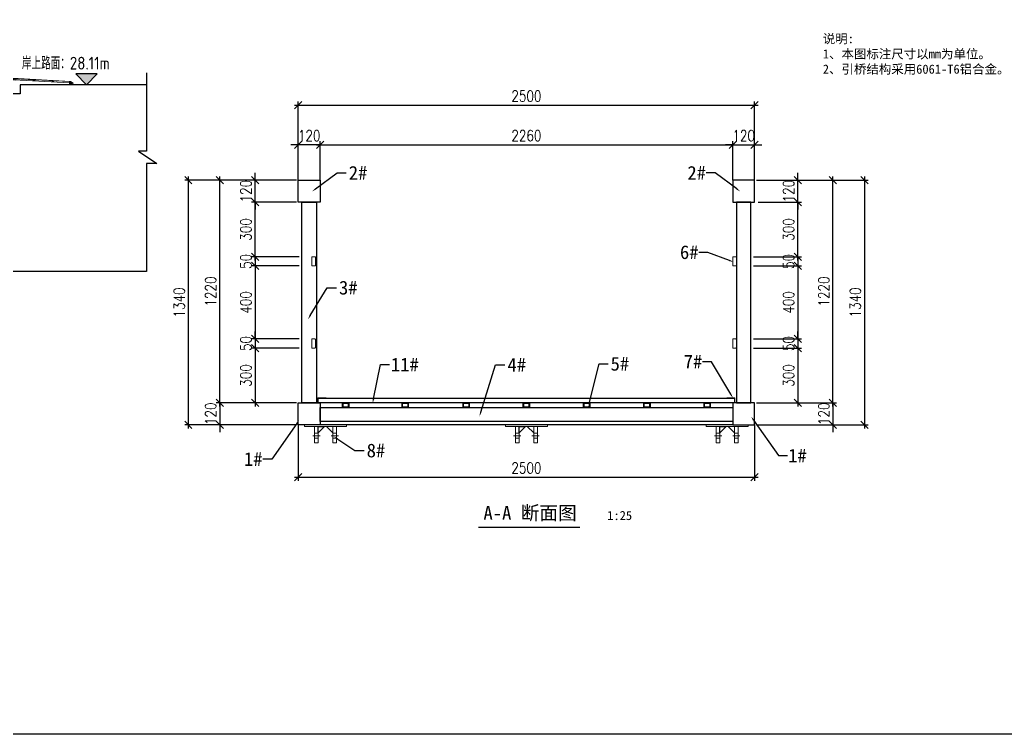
# Model space of a CAD drawing. Extents: x 15372 to 116961, y 24572 to 128109.
# Drawn here: x 40394 to 56589, y 32781 to 44529 of the extents above; entities that cross this region are included whole.
import ezdxf
from ezdxf import colors
from ezdxf.entities.mleader import LeaderData, LeaderLine
from ezdxf.math import Vec2, Vec3

# ---------------------------------------------------------------- set-up
doc = ezdxf.new("R2010")
doc.units = 0
doc.header["$LTSCALE"] = 1000
doc.header["$MEASUREMENT"] = 0
doc.linetypes.add('DASHDOT', pattern=[1, 0.5, -0.25, 0, -0.25])
for name, color, linetype, lineweight in [('图框', 7, 'Continuous', 13), ('型材', 7, 'Continuous', 15), ('结构', 52, 'Continuous', 18), ('铝斜撑', 241, 'Continuous', 9)]:
    doc.layers.add(name, color=color, linetype=linetype, lineweight=lineweight)
for name, color, linetype in [('打印图框', 255, 'Continuous'), ('文字', 7, 'Continuous'), ('标注', 9, 'Continuous'), ('连接端梁', 130, 'Continuous'), ('铝横梁', 220, 'Continuous'), ('铝通', 4, 'Continuous'), ('面板', 44, 'Continuous')]:
    doc.layers.add(name, color=color, linetype=linetype)
doc.styles.add('Arial', font='')
doc.styles.add('HZTXT', font='txtw.shx', dxfattribs={"width": 0.8, "bigfont": 'hztxtw.shx'})
doc.styles.get("Standard").update_dxf_attribs({"font": 'gbenor.shx', "bigfont": 'gbcbig.shx'})
doc.styles.get('Arial').set_extended_font_data('STXihei')
doc.dimstyles.new('DIM-40-SC0.5', dxfattribs={"dimscale": 40, "dimtxt": 3, "dimasz": 2, "dimexe": 1, "dimexo": 1, "dimgap": 1, "dimtad": 1, "dimdec": 1, "dimlfac": 0.5, "dimdsep": 46, "dimtxsty": 'HZTXT', "dimblk": 'OBLIQUE', "dimcen": 0, "dimdle": 1, "dimclrd": 9, "dimclre": 9, "dimclrt": 2, "dimadec": 1, "dimazin": 0, "dimtfac": 1, "dimtdec": 1, "dimtix": 1, "dimtmove": 2, "dimatfit": 3, "dimldrblk": 'OBLIQUE', "dimfxl": 10, "dimtolj": 1, "dimtzin": 0, "dimarcsym": 1})

# ---------------------------------------------------------------- blocks, each defined once
blk = doc.blocks.new('_Oblique')
at = {"color": 0, "linetype": 'ByBlock', "lineweight": -2}
blk.add_line((-0.5, -0.5), (0.5, 0.5), dxfattribs=at)
blk = doc.blocks.new('*D333')
at = {"layer": 'Defpoints', "color": 0, "transparency": 16777216}
for p in [(40680, 43592), (40680, 43164, 0), (40920, 43164, 0)]:
    blk.add_point(p, dxfattribs=at)
at = {"layer": '标注', "color": 9, "lineweight": -2, "transparency": 16777216}
for p, q in [((40680, 43204), (40680, 43632)), ((40920, 43204), (40920, 43632)), ((40680, 43592), (40600, 43592)), ((40920, 43592), (40680, 43592)), ((40920, 43592), (41000, 43592))]:
    blk.add_line(p, q, dxfattribs=at)
at = {"layer": '标注', "color": 9, "lineweight": -2, "transparency": 16777216, "xscale": 80, "yscale": 80, "zscale": 80}
blk.add_blockref('_Oblique', (40680, 43592), dxfattribs=at)
at = {"layer": '标注', "color": 9, "lineweight": -2, "transparency": 16777216, "xscale": 80, "yscale": 80, "zscale": 80, "rotation": 180}
blk.add_blockref('_Oblique', (40920, 43592), dxfattribs=at)
at = {"layer": '标注', "color": 2, "transparency": 16777216, "insert": (40800, 43692), "char_height": 120, "attachment_point": 5, "style": 'HZTXT'}
blk.add_mtext('\\A1;120', dxfattribs=at)
blk = doc.blocks.new('*D334')
at = {"layer": 'Defpoints', "color": 0, "transparency": 16777216}
for p in [(45440, 43592), (40920, 43164), (45440, 43164)]:
    blk.add_point(p, dxfattribs=at)
at = {"layer": '标注', "color": 9, "lineweight": -2, "transparency": 16777216}
for p, q in [((40920, 43204), (40920, 43632)), ((45440, 43204), (45440, 43632)), ((40880, 43592), (45480, 43592))]:
    blk.add_line(p, q, dxfattribs=at)
at = {"layer": '标注', "color": 9, "lineweight": -2, "transparency": 16777216, "xscale": 80, "yscale": 80, "zscale": 80, "rotation": 180}
blk.add_blockref('_Oblique', (40920, 43592), dxfattribs=at)
at = {"layer": '标注', "color": 9, "lineweight": -2, "transparency": 16777216, "xscale": 80, "yscale": 80, "zscale": 80}
blk.add_blockref('_Oblique', (45440, 43592), dxfattribs=at)
at = {"layer": '标注', "color": 2, "transparency": 16777216, "insert": (43180, 43692), "char_height": 120, "attachment_point": 5, "style": 'HZTXT'}
blk.add_mtext('\\A1;2260', dxfattribs=at)
blk = doc.blocks.new('*D335')
at = {"layer": 'Defpoints', "color": 0, "transparency": 16777216}
for p in [(45680, 43592), (45440, 43164, 0), (45680, 43146)]:
    blk.add_point(p, dxfattribs=at)
at = {"layer": '标注', "color": 9, "lineweight": -2, "transparency": 16777216}
for p, q in [((45440, 43204), (45440, 43632)), ((45680, 43186), (45680, 43632)), ((45440, 43592), (45360, 43592)), ((45440, 43592), (45680, 43592)), ((45680, 43592), (45760, 43592))]:
    blk.add_line(p, q, dxfattribs=at)
at = {"layer": '标注', "color": 9, "lineweight": -2, "transparency": 16777216, "xscale": 80, "yscale": 80, "zscale": 80}
blk.add_blockref('_Oblique', (45440, 43592), dxfattribs=at)
at = {"layer": '标注', "color": 9, "lineweight": -2, "transparency": 16777216, "xscale": 80, "yscale": 80, "zscale": 80, "rotation": 180}
blk.add_blockref('_Oblique', (45680, 43592), dxfattribs=at)
at = {"layer": '标注', "color": 2, "transparency": 16777216, "insert": (45560, 43692), "char_height": 120, "attachment_point": 5, "style": 'HZTXT'}
blk.add_mtext('\\A1;120', dxfattribs=at)
blk = doc.blocks.new('*D336')
at = {"layer": 'Defpoints', "color": 0, "transparency": 16777216}
for p in [(45680, 44026), (40680, 43164), (45680, 43164)]:
    blk.add_point(p, dxfattribs=at)
at = {"layer": '标注', "color": 9, "lineweight": -2, "transparency": 16777216}
for p, q in [((40680, 43204), (40680, 44066)), ((45680, 43204), (45680, 44066)), ((40640, 44026), (45720, 44026))]:
    blk.add_line(p, q, dxfattribs=at)
at = {"layer": '标注', "color": 9, "lineweight": -2, "transparency": 16777216, "xscale": 80, "yscale": 80, "zscale": 80, "rotation": 180}
blk.add_blockref('_Oblique', (40680, 44026), dxfattribs=at)
at = {"layer": '标注', "color": 9, "lineweight": -2, "transparency": 16777216, "xscale": 80, "yscale": 80, "zscale": 80}
blk.add_blockref('_Oblique', (45680, 44026), dxfattribs=at)
at = {"layer": '标注', "color": 2, "transparency": 16777216, "insert": (43180, 44126), "char_height": 120, "attachment_point": 5, "style": 'HZTXT'}
blk.add_mtext('\\A1;2500', dxfattribs=at)
blk = doc.blocks.new('*D337')
at = {"layer": 'Defpoints', "color": 0, "transparency": 16777216}
for p in [(40680, 40564), (45680, 40564), (45680, 39950)]:
    blk.add_point(p, dxfattribs=at)
at = {"layer": '标注', "color": 9, "lineweight": -2, "transparency": 16777216}
for p, q in [((40680, 40524), (40680, 39910)), ((45680, 40524), (45680, 39910)), ((40640, 39950), (45720, 39950))]:
    blk.add_line(p, q, dxfattribs=at)
at = {"layer": '标注', "color": 9, "lineweight": -2, "transparency": 16777216, "xscale": 80, "yscale": 80, "zscale": 80, "rotation": 180}
blk.add_blockref('_Oblique', (40680, 39950), dxfattribs=at)
at = {"layer": '标注', "color": 9, "lineweight": -2, "transparency": 16777216, "xscale": 80, "yscale": 80, "zscale": 80}
blk.add_blockref('_Oblique', (45680, 39950), dxfattribs=at)
at = {"layer": '标注', "color": 2, "transparency": 16777216, "insert": (43180, 40050), "char_height": 120, "attachment_point": 5, "style": 'HZTXT'}
blk.add_mtext('\\A1;2500', dxfattribs=at)
blk = doc.blocks.new('*D338')
at = {"layer": 'Defpoints', "color": 0, "transparency": 16777216}
for p in [(45659, 43204, 0), (46538, 43204), (45659, 40764)]:
    blk.add_point(p, dxfattribs=at)
at = {"layer": '标注', "color": 9, "lineweight": -2, "transparency": 16777216}
for p, q in [((45699, 43204), (46578, 43204)), ((46538, 40724), (46538, 43244)), ((45699, 40764), (46578, 40764))]:
    blk.add_line(p, q, dxfattribs=at)
at = {"layer": '标注', "color": 9, "lineweight": -2, "transparency": 16777216, "xscale": 80, "yscale": 80, "zscale": 80}
for p, rotation in [((46538, 43204), 90), ((46538, 40764), 270)]:
    blk.add_blockref('_Oblique', p, dxfattribs=dict(at, rotation=rotation))
at = {"layer": '标注', "color": 2, "transparency": 16777216, "insert": (46438, 41984), "char_height": 120, "attachment_point": 5, "rotation": 90, "style": 'HZTXT'}
blk.add_mtext('\\A1;1220', dxfattribs=at)
blk = doc.blocks.new('*D339')
at = {"layer": 'Defpoints', "color": 0, "transparency": 16777216}
for p in [(45659, 43204, 0), (45659, 40524, 0), (46883, 40524)]:
    blk.add_point(p, dxfattribs=at)
at = {"layer": '标注', "color": 9, "lineweight": -2, "transparency": 16777216}
for p, q in [((45699, 43204), (46923, 43204)), ((46883, 43244), (46883, 40484)), ((45699, 40524), (46923, 40524))]:
    blk.add_line(p, q, dxfattribs=at)
at = {"layer": '标注', "color": 9, "lineweight": -2, "transparency": 16777216, "xscale": 80, "yscale": 80, "zscale": 80}
for p, rotation in [((46883, 43204), 90), ((46883, 40524), 270)]:
    blk.add_blockref('_Oblique', p, dxfattribs=dict(at, rotation=rotation))
at = {"layer": '标注', "color": 2, "transparency": 16777216, "insert": (46783, 41864), "char_height": 120, "attachment_point": 5, "rotation": 90, "style": 'HZTXT'}
blk.add_mtext('\\A1;1340', dxfattribs=at)
blk = doc.blocks.new('*D340')
at = {"layer": 'Defpoints', "color": 0, "transparency": 16777216}
for p in [(45659, 40764, 0), (45659, 40524), (46538, 40524)]:
    blk.add_point(p, dxfattribs=at)
at = {"layer": '标注', "color": 9, "lineweight": -2, "transparency": 16777216}
for p, q in [((46538, 40764), (46538, 40844)), ((45699, 40764), (46578, 40764)), ((46538, 40764), (46538, 40524)), ((45699, 40524), (46578, 40524)), ((46538, 40524), (46538, 40444))]:
    blk.add_line(p, q, dxfattribs=at)
at = {"layer": '标注', "color": 9, "lineweight": -2, "transparency": 16777216, "xscale": 80, "yscale": 80, "zscale": 80}
for p, rotation in [((46538, 40764), 270), ((46538, 40524), 90)]:
    blk.add_blockref('_Oblique', p, dxfattribs=dict(at, rotation=rotation))
at = {"layer": '标注', "color": 2, "transparency": 16777216, "insert": (46438, 40644), "char_height": 120, "attachment_point": 5, "rotation": 90, "style": 'HZTXT'}
blk.add_mtext('\\A1;120', dxfattribs=at)
blk = doc.blocks.new('*D341')
at = {"layer": 'Defpoints', "color": 0, "transparency": 16777216}
for p in [(39821, 43204), (40700, 43204, 0), (40700, 40764)]:
    blk.add_point(p, dxfattribs=at)
at = {"layer": '标注', "color": 9, "lineweight": -2, "transparency": 16777216}
for p, q in [((40660, 43204), (39781, 43204)), ((39821, 40724), (39821, 43244)), ((40660, 40764), (39781, 40764))]:
    blk.add_line(p, q, dxfattribs=at)
at = {"layer": '标注', "color": 9, "lineweight": -2, "transparency": 16777216, "xscale": 80, "yscale": 80, "zscale": 80}
for p, rotation in [((39821, 43204), 90), ((39821, 40764), 270)]:
    blk.add_blockref('_Oblique', p, dxfattribs=dict(at, rotation=rotation))
at = {"layer": '标注', "color": 2, "transparency": 16777216, "insert": (39721, 41984), "char_height": 120, "attachment_point": 5, "rotation": 90, "style": 'HZTXT'}
blk.add_mtext('\\A1;1220', dxfattribs=at)
blk = doc.blocks.new('*D342')
at = {"layer": 'Defpoints', "color": 0, "transparency": 16777216}
for p in [(40207, 43204), (40700, 43204, 0), (40700, 42964)]:
    blk.add_point(p, dxfattribs=at)
at = {"layer": '标注', "color": 9, "lineweight": -2, "transparency": 16777216}
for p, q in [((40660, 43204), (40167, 43204)), ((40207, 43204), (40207, 43284)), ((40207, 42964), (40207, 43204)), ((40660, 42964), (40167, 42964)), ((40207, 42964), (40207, 42884))]:
    blk.add_line(p, q, dxfattribs=at)
at = {"layer": '标注', "color": 9, "lineweight": -2, "transparency": 16777216, "xscale": 80, "yscale": 80, "zscale": 80}
for p, rotation in [((40207, 43204), 270), ((40207, 42964), 90)]:
    blk.add_blockref('_Oblique', p, dxfattribs=dict(at, rotation=rotation))
at = {"layer": '标注', "color": 2, "transparency": 16777216, "insert": (40107, 43084), "char_height": 120, "attachment_point": 5, "rotation": 90, "style": 'HZTXT'}
blk.add_mtext('\\A1;120', dxfattribs=at)
blk = doc.blocks.new('*D343')
at = {"layer": 'Defpoints', "color": 0, "transparency": 16777216}
for p in [(40700, 43204, 0), (39476, 40524), (40700, 40524, 0)]:
    blk.add_point(p, dxfattribs=at)
at = {"layer": '标注', "color": 9, "lineweight": -2, "transparency": 16777216}
for p, q in [((40660, 43204), (39436, 43204)), ((39476, 43244), (39476, 40484)), ((40660, 40524), (39436, 40524))]:
    blk.add_line(p, q, dxfattribs=at)
at = {"layer": '标注', "color": 9, "lineweight": -2, "transparency": 16777216, "xscale": 80, "yscale": 80, "zscale": 80}
for p, rotation in [((39476, 43204), 90), ((39476, 40524), 270)]:
    blk.add_blockref('_Oblique', p, dxfattribs=dict(at, rotation=rotation))
at = {"layer": '标注', "color": 2, "transparency": 16777216, "insert": (39376, 41864), "char_height": 120, "attachment_point": 5, "rotation": 90, "style": 'HZTXT'}
blk.add_mtext('\\A1;1340', dxfattribs=at)
blk = doc.blocks.new('*D344')
at = {"layer": 'Defpoints', "color": 0, "transparency": 16777216}
for p in [(40207, 42964), (40700, 42964, 0), (40732, 42364)]:
    blk.add_point(p, dxfattribs=at)
at = {"layer": '标注', "color": 9, "lineweight": -2, "transparency": 16777216}
for p, q in [((40207, 42324), (40207, 43004)), ((40660, 42964), (40167, 42964)), ((40692, 42364), (40167, 42364))]:
    blk.add_line(p, q, dxfattribs=at)
at = {"layer": '标注', "color": 9, "lineweight": -2, "transparency": 16777216, "xscale": 80, "yscale": 80, "zscale": 80}
for p, rotation in [((40207, 42964), 90), ((40207, 42364), 270)]:
    blk.add_blockref('_Oblique', p, dxfattribs=dict(at, rotation=rotation))
at = {"layer": '标注', "color": 2, "transparency": 16777216, "insert": (40107, 42664), "char_height": 120, "attachment_point": 5, "rotation": 90, "style": 'HZTXT'}
blk.add_mtext('\\A1;300', dxfattribs=at)
blk = doc.blocks.new('*D345')
at = {"layer": 'Defpoints', "color": 0, "transparency": 16777216}
for p in [(40732, 41364, 0), (40207, 40764), (40700, 40764, 0)]:
    blk.add_point(p, dxfattribs=at)
at = {"layer": '标注', "color": 9, "lineweight": -2, "transparency": 16777216}
for p, q in [((40692, 41364), (40167, 41364)), ((40207, 41404), (40207, 40724)), ((40660, 40764), (40167, 40764))]:
    blk.add_line(p, q, dxfattribs=at)
at = {"layer": '标注', "color": 9, "lineweight": -2, "transparency": 16777216, "xscale": 80, "yscale": 80, "zscale": 80}
for p, rotation in [((40207, 41364), 90), ((40207, 40764), 270)]:
    blk.add_blockref('_Oblique', p, dxfattribs=dict(at, rotation=rotation))
at = {"layer": '标注', "color": 2, "transparency": 16777216, "insert": (40107, 41064), "char_height": 120, "attachment_point": 5, "rotation": 90, "style": 'HZTXT'}
blk.add_mtext('\\A1;300', dxfattribs=at)
blk = doc.blocks.new('*D346')
at = {"layer": 'Defpoints', "color": 0, "transparency": 16777216}
for p in [(40732, 42364), (40207, 42264), (40732, 42264)]:
    blk.add_point(p, dxfattribs=at)
at = {"layer": '标注', "color": 9, "lineweight": -2, "transparency": 16777216}
for p, q in [((40207, 42364), (40207, 42444)), ((40692, 42364), (40167, 42364)), ((40207, 42364), (40207, 42264)), ((40692, 42264), (40167, 42264)), ((40207, 42264), (40207, 42184))]:
    blk.add_line(p, q, dxfattribs=at)
at = {"layer": '标注', "color": 9, "lineweight": -2, "transparency": 16777216, "xscale": 80, "yscale": 80, "zscale": 80}
for p, rotation in [((40207, 42364), 270), ((40207, 42264), 90)]:
    blk.add_blockref('_Oblique', p, dxfattribs=dict(at, rotation=rotation))
at = {"layer": '标注', "color": 2, "transparency": 16777216, "insert": (40107, 42314), "char_height": 120, "attachment_point": 5, "rotation": 90, "style": 'HZTXT'}
blk.add_mtext('\\A1;50', dxfattribs=at)
blk = doc.blocks.new('*D347')
at = {"layer": 'Defpoints', "color": 0, "transparency": 16777216}
for p in [(40732, 41464), (40207, 41364), (40732, 41364)]:
    blk.add_point(p, dxfattribs=at)
at = {"layer": '标注', "color": 9, "lineweight": -2, "transparency": 16777216}
for p, q in [((40692, 41464), (40167, 41464)), ((40207, 41464), (40207, 41544)), ((40207, 41464), (40207, 41364)), ((40692, 41364), (40167, 41364)), ((40207, 41364), (40207, 41284))]:
    blk.add_line(p, q, dxfattribs=at)
at = {"layer": '标注', "color": 9, "lineweight": -2, "transparency": 16777216, "xscale": 80, "yscale": 80, "zscale": 80}
for p, rotation in [((40207, 41464), 270), ((40207, 41364), 90)]:
    blk.add_blockref('_Oblique', p, dxfattribs=dict(at, rotation=rotation))
at = {"layer": '标注', "color": 2, "transparency": 16777216, "insert": (40107, 41414), "char_height": 120, "attachment_point": 5, "rotation": 90, "style": 'HZTXT'}
blk.add_mtext('\\A1;50', dxfattribs=at)
blk = doc.blocks.new('*D348')
at = {"layer": 'Defpoints', "color": 0, "transparency": 16777216}
for p in [(40700, 40764, 0), (39821, 40524), (40700, 40524)]:
    blk.add_point(p, dxfattribs=at)
at = {"layer": '标注', "color": 9, "lineweight": -2, "transparency": 16777216}
for p, q in [((39821, 40764), (39821, 40844)), ((40660, 40764), (39781, 40764)), ((39821, 40764), (39821, 40524)), ((40660, 40524), (39781, 40524)), ((39821, 40524), (39821, 40444))]:
    blk.add_line(p, q, dxfattribs=at)
at = {"layer": '标注', "color": 9, "lineweight": -2, "transparency": 16777216, "xscale": 80, "yscale": 80, "zscale": 80}
for p, rotation in [((39821, 40764), 270), ((39821, 40524), 90)]:
    blk.add_blockref('_Oblique', p, dxfattribs=dict(at, rotation=rotation))
at = {"layer": '标注', "color": 2, "transparency": 16777216, "insert": (39721, 40644), "char_height": 120, "attachment_point": 5, "rotation": 90, "style": 'HZTXT'}
blk.add_mtext('\\A1;120', dxfattribs=at)
blk = doc.blocks.new('*D349')
at = {"layer": 'Defpoints', "color": 0, "transparency": 16777216}
for p in [(40732, 42264), (40207, 41464), (40732, 41464, 0)]:
    blk.add_point(p, dxfattribs=at)
at = {"layer": '标注', "color": 9, "lineweight": -2, "transparency": 16777216}
for p, q in [((40692, 42264), (40167, 42264)), ((40207, 42304), (40207, 41424)), ((40692, 41464), (40167, 41464))]:
    blk.add_line(p, q, dxfattribs=at)
at = {"layer": '标注', "color": 9, "lineweight": -2, "transparency": 16777216, "xscale": 80, "yscale": 80, "zscale": 80}
for p, rotation in [((40207, 42264), 90), ((40207, 41464), 270)]:
    blk.add_blockref('_Oblique', p, dxfattribs=dict(at, rotation=rotation))
at = {"layer": '标注', "color": 2, "transparency": 16777216, "insert": (40107, 41864), "char_height": 120, "attachment_point": 5, "rotation": 90, "style": 'HZTXT'}
blk.add_mtext('\\A1;400', dxfattribs=at)
blk = doc.blocks.new('*D309')
at = {"layer": 'Defpoints', "color": 0, "transparency": 16777216}
for p in [(45680, 43204, 0), (46152, 43204), (45680, 42964, 0)]:
    blk.add_point(p, dxfattribs=at)
at = {"layer": '标注', "color": 9, "lineweight": -2, "transparency": 16777216}
for p, q in [((45720, 43204), (46192, 43204)), ((46152, 43204), (46152, 43284)), ((46152, 42964), (46152, 43204)), ((45720, 42964), (46192, 42964)), ((46152, 42964), (46152, 42884))]:
    blk.add_line(p, q, dxfattribs=at)
at = {"layer": '标注', "color": 9, "lineweight": -2, "transparency": 16777216, "xscale": 80, "yscale": 80, "zscale": 80}
for p, rotation in [((46152, 43204), 270), ((46152, 42964), 90)]:
    blk.add_blockref('_Oblique', p, dxfattribs=dict(at, rotation=rotation))
at = {"layer": '标注', "color": 2, "transparency": 16777216, "insert": (46052, 43084), "char_height": 120, "attachment_point": 5, "rotation": 90, "style": 'HZTXT'}
blk.add_mtext('\\A1;120', dxfattribs=at)
blk = doc.blocks.new('*D310')
at = {"layer": 'Defpoints', "color": 0, "transparency": 16777216}
for p in [(45680, 42964), (46152, 42964), (45628, 42364)]:
    blk.add_point(p, dxfattribs=at)
at = {"layer": '标注', "color": 9, "lineweight": -2, "transparency": 16777216}
for p, q in [((46152, 42324), (46152, 43004)), ((45720, 42964), (46192, 42964)), ((45668, 42364), (46192, 42364))]:
    blk.add_line(p, q, dxfattribs=at)
at = {"layer": '标注', "color": 9, "lineweight": -2, "transparency": 16777216, "xscale": 80, "yscale": 80, "zscale": 80}
for p, rotation in [((46152, 42964), 90), ((46152, 42364), 270)]:
    blk.add_blockref('_Oblique', p, dxfattribs=dict(at, rotation=rotation))
at = {"layer": '标注', "color": 2, "transparency": 16777216, "insert": (46052, 42664), "char_height": 120, "attachment_point": 5, "rotation": 90, "style": 'HZTXT'}
blk.add_mtext('\\A1;300', dxfattribs=at)
blk = doc.blocks.new('*D311')
at = {"layer": 'Defpoints', "color": 0, "transparency": 16777216}
for p in [(45628, 41364, 0), (45659, 40764, 0), (46152, 40764)]:
    blk.add_point(p, dxfattribs=at)
at = {"layer": '标注', "color": 9, "lineweight": -2, "transparency": 16777216}
for p, q in [((45668, 41364), (46192, 41364)), ((46152, 41404), (46152, 40724)), ((45699, 40764), (46192, 40764))]:
    blk.add_line(p, q, dxfattribs=at)
at = {"layer": '标注', "color": 9, "lineweight": -2, "transparency": 16777216, "xscale": 80, "yscale": 80, "zscale": 80}
for p, rotation in [((46152, 41364), 90), ((46152, 40764), 270)]:
    blk.add_blockref('_Oblique', p, dxfattribs=dict(at, rotation=rotation))
at = {"layer": '标注', "color": 2, "transparency": 16777216, "insert": (46052, 41064), "char_height": 120, "attachment_point": 5, "rotation": 90, "style": 'HZTXT'}
blk.add_mtext('\\A1;300', dxfattribs=at)
blk = doc.blocks.new('*D312')
at = {"layer": 'Defpoints', "color": 0, "transparency": 16777216}
for p in [(45628, 42364), (45628, 42264), (46152, 42264)]:
    blk.add_point(p, dxfattribs=at)
at = {"layer": '标注', "color": 9, "lineweight": -2, "transparency": 16777216}
for p, q in [((46152, 42364), (46152, 42444)), ((45668, 42364), (46192, 42364)), ((46152, 42364), (46152, 42264)), ((45668, 42264), (46192, 42264)), ((46152, 42264), (46152, 42184))]:
    blk.add_line(p, q, dxfattribs=at)
at = {"layer": '标注', "color": 9, "lineweight": -2, "transparency": 16777216, "xscale": 80, "yscale": 80, "zscale": 80}
for p, rotation in [((46152, 42364), 270), ((46152, 42264), 90)]:
    blk.add_blockref('_Oblique', p, dxfattribs=dict(at, rotation=rotation))
at = {"layer": '标注', "color": 2, "transparency": 16777216, "insert": (46052, 42314), "char_height": 120, "attachment_point": 5, "rotation": 90, "style": 'HZTXT'}
blk.add_mtext('\\A1;50', dxfattribs=at)
blk = doc.blocks.new('*D313')
at = {"layer": 'Defpoints', "color": 0, "transparency": 16777216}
for p in [(45628, 41464), (45628, 41364), (46152, 41364)]:
    blk.add_point(p, dxfattribs=at)
at = {"layer": '标注', "color": 9, "lineweight": -2, "transparency": 16777216}
for p, q in [((45668, 41464), (46192, 41464)), ((46152, 41464), (46152, 41544)), ((46152, 41464), (46152, 41364)), ((45668, 41364), (46192, 41364)), ((46152, 41364), (46152, 41284))]:
    blk.add_line(p, q, dxfattribs=at)
at = {"layer": '标注', "color": 9, "lineweight": -2, "transparency": 16777216, "xscale": 80, "yscale": 80, "zscale": 80}
for p, rotation in [((46152, 41464), 270), ((46152, 41364), 90)]:
    blk.add_blockref('_Oblique', p, dxfattribs=dict(at, rotation=rotation))
at = {"layer": '标注', "color": 2, "transparency": 16777216, "insert": (46052, 41414), "char_height": 120, "attachment_point": 5, "rotation": 90, "style": 'HZTXT'}
blk.add_mtext('\\A1;50', dxfattribs=at)
blk = doc.blocks.new('*D314')
at = {"layer": 'Defpoints', "color": 0, "transparency": 16777216}
for p in [(45628, 42264), (45628, 41464, 0), (46152, 41464)]:
    blk.add_point(p, dxfattribs=at)
at = {"layer": '标注', "color": 9, "lineweight": -2, "transparency": 16777216}
for p, q in [((45668, 42264), (46192, 42264)), ((46152, 42304), (46152, 41424)), ((45668, 41464), (46192, 41464))]:
    blk.add_line(p, q, dxfattribs=at)
at = {"layer": '标注', "color": 9, "lineweight": -2, "transparency": 16777216, "xscale": 80, "yscale": 80, "zscale": 80}
for p, rotation in [((46152, 42264), 90), ((46152, 41464), 270)]:
    blk.add_blockref('_Oblique', p, dxfattribs=dict(at, rotation=rotation))
at = {"layer": '标注', "color": 2, "transparency": 16777216, "insert": (46052, 41864), "char_height": 120, "attachment_point": 5, "rotation": 90, "style": 'HZTXT'}
blk.add_mtext('\\A1;400', dxfattribs=at)
blk = doc.blocks.new('*U563')
blk.add_lwpolyline([(-10, 80), (-80, 10), (-80, 80)], close=True)
at = {"layer": '图框'}
for points in [[(-120, -100), (-80, -100), (-80, 80), (-120, 80)], [(10, 80), (80, 10), (80, 80)], [(120, -100), (80, -100), (80, 80), (120, 80)]]:
    blk.add_lwpolyline(points, close=True, dxfattribs=at)
at = {"layer": '结构', "color": 1, "linetype": 'DASHDOT', "ltscale": 10}
for p, q in [((-60, -20), (-140, -20)), ((140, -20), (60, -20))]:
    blk.add_line(p, q, dxfattribs=at)
at = {"layer": '结构', "color": 3}
blk.add_lwpolyline([(-230, 100), (230, 100), (230, 80), (-230, 80)], close=True, dxfattribs=at)
at = {"layer": '结构', "color": 1, "linetype": 'DASHDOT', "ltscale": 10}
for points in [[(-120, -47), (-80, -47), (-80, 7), (-120, 7)], [(120, -47), (80, -47), (80, 7), (120, 7)]]:
    blk.add_lwpolyline(points, close=True, dxfattribs=at)
blk = doc.blocks.new('*U564')
at = {"color": 0, "linetype": 'ByBlock', "lineweight": -2, "transparency": 16777216}
for p in [(0, 0), (2200, 0), (4400, 0)]:
    blk.add_blockref('*U563', p, dxfattribs=at)
blk = doc.blocks.new('A$C32F71815')
at = {"layer": '铝斜撑', "linetype": 'Continuous'}
for p, q in [((3, 20), (0, 20)), ((0, 20), (0, 0)), ((40, 0), (0, 0)), ((3, 20), (3, 3)), ((40, 3), (3, 3)), ((40, 0), (40, 3))]:
    blk.add_line(p, q, dxfattribs=at)
blk = doc.blocks.new('tb')
at = {"lineweight": 0}
h = blk.add_hatch(dxfattribs=at)
h.set_pattern_fill('ANSI31', color=256, scale=0.125, style=0)
h.set_pattern_definition([(45, (-488846.90197, 126237.06756), (-0.2806330038, 0.28063300377), [])])
edge = h.paths.add_edge_path(flags=17)
edge.add_arc((0, 0), 6.5, 0, 360)
edge = h.paths.add_edge_path()
edge.add_arc((0, 0), 10, 0, 360)
for p, q in [((-15, -5), (-15, 15)), ((-15, 15), (943, 15)), ((-10, 10), (-10, -5)), ((942, 10), (-10, 10)), ((942, 10), (982, -16)), ((943, 15), (985, -12)), ((-10, -5), (-15, -5)), ((927, -10), (927, -20)), ((937, -30), (957, -30)), ((941, -23), (953, -23)), ((941, -30), (941, -23)), ((945, -23), (945, -7)), ((950, -23), (950, -7)), ((953, -30), (953, -23)), ((967, -10), (967, -20)), ((982, -16), (985, -12))]:
    blk.add_line(p, q, dxfattribs=at)
for points in [[(14, -10), (14, 10), (927, 10), (927, -10)], [(44, 10), (44, -10), (14, -10), (14, 10)], [(356, 10), (356, -10), (326, -10), (326, 10)], [(668, 10), (668, -10), (638, -10), (638, 10)]]:
    blk.add_lwpolyline(points, close=True, dxfattribs=at)
for radius in [10, 6.5]:
    blk.add_circle((0, 0), radius, dxfattribs=at)
for centre, start, end in [((937, -20), 180, 270), ((957, -20), 270, 0)]:
    blk.add_arc(centre, 10, start, end, dxfattribs=at)
blk.add_blockref('A$C32F71815', (927, -10), dxfattribs=at)
blk = doc.blocks.new('asfsdfsdfgf')
at = {"elevation": 0}
for points in [[(41237.58, 40763.81), (41161.58, 40763.81), (41161.58, 40713.81), (41237.58, 40713.81)], [(41231.58, 40757.81), (41167.58, 40757.81), (41167.58, 40719.81), (41231.58, 40719.81)], [(41889.59, 40763.81), (41813.59, 40763.81), (41813.59, 40713.81), (41889.59, 40713.81)], [(41883.59, 40757.81), (41819.59, 40757.81), (41819.59, 40719.81), (41883.59, 40719.81)], [(42557.74, 40763.81), (42481.74, 40763.81), (42481.74, 40713.81), (42557.74, 40713.81)], [(42551.74, 40757.81), (42487.74, 40757.81), (42487.74, 40719.81), (42551.74, 40719.81)], [(43217.56, 40763.81), (43141.56, 40763.81), (43141.56, 40713.81), (43217.56, 40713.81)], [(43211.56, 40757.81), (43147.56, 40757.81), (43147.56, 40719.81), (43211.56, 40719.81)], [(43877.51, 40763.81), (43801.51, 40763.81), (43801.51, 40713.81), (43877.51, 40713.81)], [(43871.51, 40757.81), (43807.51, 40757.81), (43807.51, 40719.81), (43871.51, 40719.81)], [(44537.42, 40763.81), (44461.42, 40763.81), (44461.42, 40713.81), (44537.42, 40713.81)], [(44531.42, 40757.81), (44467.42, 40757.81), (44467.42, 40719.81), (44531.42, 40719.81)], [(45197.72, 40763.81), (45121.72, 40763.81), (45121.72, 40713.81), (45197.72, 40713.81)], [(45191.72, 40757.81), (45127.72, 40757.81), (45127.72, 40719.81), (45191.72, 40719.81)]]:
    blk.add_lwpolyline(points, close=True, dxfattribs=at)
at = {"const_width": 15, "elevation": 0}
blk.add_lwpolyline([(42651.49, 39399.42), (43765.27, 39399.42)], dxfattribs=at)
at = {"layer": '型材', "elevation": 0}
for points in [[(40862.55, 42263.77, 0.41421356), (40867.55, 42268.77), (40867.55, 42358.77, 0.41421356), (40862.55, 42363.77), (40832.55, 42363.77, 0.41421356), (40827.55, 42358.77), (40827.55, 42268.77, 0.41421356), (40832.55, 42263.77)], [(45444.58, 42263.77, -0.41421356), (45439.58, 42268.77), (45439.58, 42358.77, -0.41421356), (45444.58, 42363.77), (45474.58, 42363.77, -0.41421356), (45479.58, 42358.77), (45479.58, 42268.77, -0.41421356), (45474.58, 42263.77)], [(40862.55, 41363.77, 0.41421356), (40867.55, 41368.77), (40867.55, 41458.77, 0.41421356), (40862.55, 41463.77), (40832.55, 41463.77, 0.41421356), (40827.55, 41458.77), (40827.55, 41368.77, 0.41421356), (40832.55, 41363.77)], [(45444.58, 41363.77, -0.41421356), (45439.58, 41368.77), (45439.58, 41458.77, -0.41421356), (45444.58, 41463.77), (45474.58, 41463.77, -0.41421356), (45479.58, 41458.77), (45479.58, 41368.77, -0.41421356), (45474.58, 41363.77)]]:
    blk.add_lwpolyline(points, format="xyb", close=True, dxfattribs=at)
at = {"layer": '型材', "color": 4, "elevation": 0}
for points in [[(40917.45, 40819.9, 0.41421361), (40916.32, 40819.9), (40914.46, 40818.04, -0.19891239), (40913.89, 40817.81), (40897.55, 40817.81, 0.41421356), (40895.55, 40815.81), (40895.55, 40770.81, 0.41421356), (40896.55, 40769.81), (40898.55, 40769.81, 0.41421356), (40899.55, 40770.81), (40899.55, 40813.81), (40984.95, 40813.81, 0.66564413), (40985.38, 40814.83, 0.20073668), (40978.26, 40817.81), (40967.21, 40817.81, -0.19891239), (40966.64, 40818.04), (40964.78, 40819.9, 0.41421361), (40963.65, 40819.9), (40962.12, 40818.37, -0.41421362), (40960.99, 40818.37), (40959.45, 40819.9, 0.41421361), (40958.32, 40819.9), (40956.46, 40818.04, -0.19891239), (40955.89, 40817.81), (40925.21, 40817.81, -0.19891239), (40924.64, 40818.04), (40922.78, 40819.9, 0.41421361), (40921.65, 40819.9), (40920.12, 40818.37, -0.41421362), (40918.99, 40818.37)], [(45441.67, 40819.9, -0.41421361), (45442.8, 40819.9), (45444.67, 40818.04, 0.19891239), (45445.23, 40817.81), (45461.57, 40817.81, -0.41421356), (45463.57, 40815.81), (45463.57, 40770.81, -0.41421356), (45462.57, 40769.81), (45460.57, 40769.81, -0.41421356), (45459.57, 40770.81), (45459.57, 40813.81), (45374.17, 40813.81, -0.66564413), (45373.75, 40814.83, -0.20073668), (45380.87, 40817.81), (45391.92, 40817.81, 0.19891239), (45392.48, 40818.04), (45394.35, 40819.9, -0.41421361), (45395.48, 40819.9), (45397.01, 40818.37, 0.41421362), (45398.14, 40818.37), (45399.67, 40819.9, -0.41421361), (45400.8, 40819.9), (45402.67, 40818.04, 0.19891239), (45403.23, 40817.81), (45433.92, 40817.81, 0.19891239), (45434.48, 40818.04), (45436.35, 40819.9, -0.41421361), (45437.48, 40819.9), (45439.01, 40818.37, 0.41421362), (45440.14, 40818.37)]]:
    blk.add_lwpolyline(points, format="xyb", close=True, dxfattribs=at)
at = {"layer": '连接端梁', "elevation": 0}
blk.add_lwpolyline([(45439.58, 40523.81), (40919.55, 40523.81)], dxfattribs=at)
at = {"layer": '铝横梁', "color": 6, "elevation": 0}
for points in [[(40719.55, 42963.8), (40879.55, 42963.8), (40879.55, 40763.81), (40719.55, 40763.81)], [(45639.58, 42963.8), (45479.58, 42963.8), (45479.58, 40763.81), (45639.58, 40763.81)]]:
    blk.add_lwpolyline(points, close=True, dxfattribs=at)
at = {"layer": '铝横梁', "color": 11, "elevation": 0}
blk.add_lwpolyline([(40919.55, 40557.81), (40919.55, 40713.81), (45439.57, 40713.81), (45439.57, 40557.81)], close=True, dxfattribs=at)
at = {"layer": '铝通', "elevation": 0}
for points in [[(40679.55, 42963.8), (40679.55, 43203.8), (40919.55, 43203.8), (40919.55, 42963.8), (40679.55, 42963.8)], [(45679.58, 42963.8), (45679.58, 43203.8), (45439.58, 43203.8), (45439.58, 42963.8), (45679.58, 42963.8)], [(40679.55, 40523.81), (40679.55, 40763.81), (40919.55, 40763.81), (40919.55, 40523.81), (40679.55, 40523.81)], [(45679.58, 40523.81), (45679.58, 40763.81), (45439.58, 40763.81), (45439.58, 40523.81), (45679.58, 40523.81)]]:
    blk.add_lwpolyline(points, dxfattribs=at)
at = {"layer": '面板', "elevation": 0}
blk.add_lwpolyline([(40899.55, 40763.81), (40899.55, 40813.81), (45459.57, 40813.81), (45459.57, 40763.81)], close=True, dxfattribs=at)
blk.add_blockref('*U564', (40979.55, 40423.81, 0))
at = {"layer": '打印图框', "color": 6, "attachment_point": 1, "style": 'Arial'}
for s, width, gutter_width, heights, insert, char_height in [('A-A 断面图', 1456.9888, 12.5, [2.501110429875553e-12], (42708.98, 39632.19, 0), 150), ('1:25', 732.3615, 18.75, [0], (44065.47, 39579.08, 0), 100)]:
    blk.add_mtext_dynamic_manual_height_columns(s, width=width, gutter_width=gutter_width, heights=heights, dxfattribs=dict(at, insert=insert, char_height=char_height))
at = {"layer": '标注'}
for base, p1, p2, picture, middle in [((45679.58, 44026.25, 0), (40679.55, 43163.8, 0), (45679.58, 43163.8, 0), '*D336', (43179.56, 44126.25, 0)), ((45439.58, 43591.72, 0), (40919.55, 43163.8, 0), (45439.58, 43163.8, 0), '*D334', (43179.56, 43691.72, 0)), ((45679.58, 43591.72, 0), (45439.58, 43163.8, 0), (45679.58, 43145.8, 0), '*D335', (45559.58, 43691.72, 0)), ((45679.58, 39950.03, 0), (40679.55, 40563.81, 0), (45679.58, 40563.81, 0), '*D337', (43179.56, 40050.03, 0))]:
    dim = blk.add_linear_dim(base=base, p1=p1, p2=p2, dimstyle='DIM-40-SC0.5', dxfattribs=at)
    dim.commit()
    dim.dimension.update_dxf_attribs({"geometry": picture, "text_midpoint": middle})
for base, p1, p2, angle, picture, middle in [((40679.55, 43591.72, 0), (40919.55, 43163.8, 0), (40679.55, 43163.8, 0), 180, '*D333', (40799.55, 43691.72, 0)), ((39475.9, 40523.81, 0), (40699.65, 43203.8, 0), (40699.65, 40523.81, 0), 90, '*D343', (39375.9, 41863.8, 0)), ((39821.07, 43203.8, 0), (40699.65, 40763.81, 0), (40699.65, 43203.8, 0), 90, '*D341', (39721.07, 41983.8, 0)), ((40207.26, 43203.8, 0), (40699.65, 42963.8, 0), (40699.65, 43203.8, 0), 90, '*D342', (40107.26, 43083.8, 0)), ((46538.06, 43203.8, 0), (45659.47, 40763.81, 0), (45659.47, 43203.8, 0), 90, '*D338', (46438.06, 41983.8, 0)), ((46883.23, 40523.81, 0), (45659.47, 43203.8, 0), (45659.47, 40523.81, 0), 90, '*D339', (46783.23, 41863.8, 0)), ((46151.87, 43203.8, 0), (45679.58, 42963.8, 0), (45679.58, 43203.8, 0), 90, '*D309', (46051.87, 43083.8, 0)), ((40207.26, 42963.8, 0), (40731.55, 42363.77, 0), (40699.65, 42963.8, 0), 90, '*D344', (40107.26, 42663.79, 0)), ((46151.87, 42963.8, 0), (45627.58, 42363.77, 0), (45679.58, 42963.8, 0), 90, '*D310', (46051.87, 42663.79, 0)), ((40207.26, 42263.77, 0), (40731.55, 42363.77, 0), (40731.55, 42263.77, 0), 90, '*D346', (40107.26, 42313.77, 0)), ((46151.87, 42263.77, 0), (45627.58, 42363.77, 0), (45627.58, 42263.77, 0), 90, '*D312', (46051.87, 42313.77, 0)), ((40207.26, 41463.77, 0), (40731.55, 42263.77, 0), (40731.55, 41463.77, 0), 90, '*D349', (40107.26, 41863.77, 0)), ((46151.87, 41463.77, 0), (45627.58, 42263.77, 0), (45627.58, 41463.77, 0), 90, '*D314', (46051.87, 41863.77, 0)), ((40207.26, 41363.77, 0), (40731.55, 41463.77, 0), (40731.55, 41363.77, 0), 90, '*D347', (40107.26, 41413.77, 0)), ((46151.87, 41363.77, 0), (45627.58, 41463.77, 0), (45627.58, 41363.77, 0), 90, '*D313', (46051.87, 41413.77, 0)), ((40207.26, 40763.81, 0), (40731.55, 41363.77, 0), (40699.65, 40763.81, 0), 90, '*D345', (40107.26, 41063.79, 0)), ((46151.87, 40763.81, 0), (45627.58, 41363.77, 0), (45659.47, 40763.81, 0), 90, '*D311', (46051.87, 41063.79, 0)), ((39821.07, 40523.81, 0), (40699.65, 40763.81, 0), (40699.65, 40523.81, 0), 90, '*D348', (39721.07, 40643.81, 0)), ((46538.06, 40523.81, 0), (45659.47, 40763.81, 0), (45659.47, 40523.81, 0), 90, '*D340', (46438.06, 40643.81, 0))]:
    dim = blk.add_linear_dim(base=base, p1=p1, p2=p2, angle=angle, dimstyle='DIM-40-SC0.5', dxfattribs=at)
    dim.commit()
    dim.dimension.update_dxf_attribs({"geometry": picture, "text_midpoint": middle})
at = {"layer": '标注', "color": 6}
ml = blk.add_multileader_mtext('Standard', dxfattribs=at)
ml.set_content('2#', color=6, style='Arial')
ml.set_leader_properties(color=9)
ml.build(insert=Vec2(0, 0))
ml.multileader.update_dxf_attribs({"dogleg_length": 100, "arrow_head_size": 50})
ctx = ml.context
ctx.base_point, ctx.char_height, ctx.arrow_head_size, ctx.landing_gap_size, ctx.plane_origin = Vec3(41205.18, 43284.85, 0), 150, 50, 1, Vec3(41105.18, 43748.58, 0)
ctx.text_align_type = 2
notes = []
notes.append((ctx, [(0, (1, 1, 0), (41105.18, 43284.85, 0), (1, 0), 100, [(0, [(40829.3, 43078.72, 0)], 0, [])])]))
ctx.mtext.insert, ctx.mtext.alignment, ctx.mtext.flow_direction = Vec3(41437.91, 43359.85, 0), 3, 5
ml = blk.add_multileader_mtext('Standard', dxfattribs=at)
ml.set_content('2#', color=6, style='Arial')
ml.set_leader_properties(color=9)
ml.build(insert=Vec2(0, 0))
ml.multileader.update_dxf_attribs({"dogleg_length": 100, "arrow_head_size": 50})
ctx = ml.context
ctx.base_point, ctx.char_height, ctx.arrow_head_size, ctx.landing_gap_size, ctx.plane_origin = Vec3(44896.36, 43284.85, 0), 150, 50, 1, Vec3(44248.36, 43748.58, 0)
ctx.text_align_type = 2
notes.append((ctx, [(0, (1, 1, 0), (45248.36, 43284.85, 0), (-1, 0), 100, [(0, [(45524.25, 43078.72, 0)], 0, [])])]))
ctx.mtext.insert, ctx.mtext.alignment, ctx.mtext.flow_direction = Vec3(45147.36, 43359.85, 0), 3, 5
ml = blk.add_multileader_mtext('Standard', dxfattribs=at)
ml.set_content('6#', color=6, style='Arial')
ml.set_leader_properties(color=9)
ml.build(insert=Vec2(0, 0))
ml.multileader.update_dxf_attribs({"dogleg_length": 100, "arrow_head_size": 50})
ctx = ml.context
ctx.base_point, ctx.char_height, ctx.arrow_head_size, ctx.landing_gap_size, ctx.plane_origin = Vec3(44815.03, 42413.14, 0), 150, 50, 1, Vec3(45727.58, 43679.75, 0)
ctx.text_align_type = 2
notes.append((ctx, [(1, (1, 1, 0), (45167.03, 42413.14, 0), (-1, 0), 100, [(0, [(45450.52, 42306.74, 0)], 0, [])])]))
ctx.mtext.insert, ctx.mtext.alignment, ctx.mtext.flow_direction = Vec3(45066.03, 42489.94, 0), 3, 5
ml = blk.add_multileader_mtext('Standard', dxfattribs=at)
ml.set_content('3#', color=6, style='Arial')
ml.set_leader_properties(color=9)
ml.build(insert=Vec2(0, 0))
ml.multileader.update_dxf_attribs({"dogleg_length": 100, "arrow_head_size": 50})
ctx = ml.context
ctx.base_point, ctx.char_height, ctx.arrow_head_size, ctx.landing_gap_size, ctx.plane_origin = Vec3(41098.78, 42024.54, 0), 150, 50, 1, Vec3(37997.78, 42488.27, 0)
ctx.text_align_type = 2
notes.append((ctx, [(0, (1, 1, 0), (40998.78, 42024.54, 0), (1, 0), 100, [(0, [(40785.83, 41678.6, 0)], 0, [])])]))
ctx.mtext.insert, ctx.mtext.alignment, ctx.mtext.flow_direction = Vec3(41330.51, 42101.34, 0), 3, 5
ml = blk.add_multileader_mtext('Standard', dxfattribs=at)
ml.set_content('11#', color=6, style='Arial')
ml.set_leader_properties(color=9)
ml.build(insert=Vec2(0, 0))
ml.multileader.update_dxf_attribs({"dogleg_length": 100, "arrow_head_size": 50})
ctx = ml.context
ctx.base_point, ctx.char_height, ctx.arrow_head_size, ctx.landing_gap_size, ctx.plane_origin = Vec3(41679.77, 41183.24, 0), 150, 50, 1, Vec3(43547.35, 41965.23, 0)
ctx.text_align_type = 2
notes.append((ctx, [(0, (1, 1, 0), (41579.77, 41183.24, 0), (1, 0), 100, [(0, [(41495.71, 40759.96, 0)], 0, [])])]))
ctx.mtext.insert, ctx.mtext.alignment, ctx.mtext.flow_direction = Vec3(42001.25, 41258.24, 0), 3, 5
ml = blk.add_multileader_mtext('Standard', dxfattribs=at)
ml.set_content('4#', color=6, style='Arial')
ml.set_leader_properties(color=9)
ml.build(insert=Vec2(0, 0))
ml.multileader.update_dxf_attribs({"dogleg_length": 100, "arrow_head_size": 50})
ctx = ml.context
ctx.base_point, ctx.char_height, ctx.arrow_head_size, ctx.landing_gap_size, ctx.plane_origin = Vec3(42942.9, 41181.57, 0), 150, 50, 1, Vec3(45574.87, 41786.79, 0)
ctx.text_align_type = 2
notes.append((ctx, [(0, (1, 1, 0), (42842.9, 41181.57, 0), (1, 0), 100, [(0, [(42665.28, 40614.59, 0)], 0, [])])]))
ctx.mtext.insert, ctx.mtext.alignment, ctx.mtext.flow_direction = Vec3(43176.64, 41256.57, 0), 3, 5
ml = blk.add_multileader_mtext('Standard', dxfattribs=at)
ml.set_content('5#', color=6, style='Arial')
ml.set_leader_properties(color=9)
ml.build(insert=Vec2(0, 0))
ml.multileader.update_dxf_attribs({"dogleg_length": 100, "arrow_head_size": 50})
ctx = ml.context
ctx.base_point, ctx.char_height, ctx.arrow_head_size, ctx.landing_gap_size, ctx.plane_origin = Vec3(44075.24, 41190.18, 0), 150, 50, 1, Vec3(45911.23, 41928.69, 0)
ctx.text_align_type = 2
notes.append((ctx, [(0, (1, 1, 0), (43975.24, 41190.18, 0), (1, 0), 100, [(0, [(43859.59, 40723.41, 0)], 0, [])])]))
ctx.mtext.insert, ctx.mtext.alignment, ctx.mtext.flow_direction = Vec3(44305.76, 41266.99, 0), 3, 5
ml = blk.add_multileader_mtext('Standard', dxfattribs=at)
ml.set_content('7#', color=6, style='Arial')
ml.set_leader_properties(color=9)
ml.build(insert=Vec2(0, 0))
ml.multileader.update_dxf_attribs({"dogleg_length": 100, "arrow_head_size": 50})
ctx = ml.context
ctx.base_point, ctx.char_height, ctx.arrow_head_size, ctx.landing_gap_size, ctx.plane_origin = Vec3(44856.24, 41213.83, 0), 150, 50, 1, Vec3(46061.56, 42476.48, 0)
ctx.text_align_type = 2
notes.append((ctx, [(1, (1, 1, 0), (45208.24, 41213.83, 0), (-1, 0), 100, [(0, [(45442.97, 40815.54, 0)], 0, [])])]))
ctx.mtext.insert, ctx.mtext.alignment, ctx.mtext.flow_direction = Vec3(45107.24, 41290.64, 0), 3, 5
ml = blk.add_multileader_mtext('Standard', dxfattribs=at)
ml.set_content('1#', color=6, style='Arial')
ml.set_leader_properties(color=9)
ml.build(insert=Vec2(0, 0))
ml.multileader.update_dxf_attribs({"dogleg_length": 100, "arrow_head_size": 50})
ctx = ml.context
ctx.base_point, ctx.char_height, ctx.arrow_head_size, ctx.landing_gap_size, ctx.plane_origin = Vec3(46040.95, 40185.34, 0), 150, 50, 1, Vec3(42771.21, 41041.93, 0)
ctx.text_align_type = 2
notes.append((ctx, [(0, (1, 1, 0), (45940.95, 40185.34, 0), (1, 0), 100, [(0, [(45639.49, 40616.4, 0)], 0, [])])]))
ctx.mtext.insert, ctx.mtext.alignment, ctx.mtext.flow_direction = Vec3(46251.18, 40260.34, 0), 3, 5
ml = blk.add_multileader_mtext('Standard', dxfattribs=at)
ml.set_content('1#', color=6, style='Arial')
ml.set_leader_properties(color=9)
ml.build(insert=Vec2(0, 0))
ml.multileader.update_dxf_attribs({"dogleg_length": 100, "arrow_head_size": 50})
ctx = ml.context
ctx.base_point, ctx.char_height, ctx.arrow_head_size, ctx.landing_gap_size, ctx.plane_origin = Vec3(40067.59, 40147.72, 0), 150, 50, 1, Vec3(39560.75, 41004.31, 0)
ctx.text_align_type = 2
notes.append((ctx, [(0, (1, 1, 0), (40391.02, 40147.72, 0), (-1, 0), 100, [(0, [(40692.47, 40578.78, 0)], 0, [])])]))
ctx.mtext.insert, ctx.mtext.alignment, ctx.mtext.flow_direction = Vec3(40290.02, 40222.72, 0), 3, 5
ml = blk.add_multileader_mtext('Standard', dxfattribs=at)
ml.set_content('8#', color=6, style='Arial')
ml.set_leader_properties(color=9)
ml.build(insert=Vec2(0, 0))
ml.multileader.update_dxf_attribs({"dogleg_length": 100, "arrow_head_size": 50})
ctx = ml.context
ctx.base_point, ctx.char_height, ctx.arrow_head_size, ctx.landing_gap_size, ctx.plane_origin = Vec3(41401.7, 40240, 0), 150, 50, 1, Vec3(39332.36, -564779.33, 0)
ctx.text_align_type = 2
notes.append((ctx, [(1, (1, 1, 0), (41301.7, 40240, 0), (1, 0), 100, [(0, [(41070.88, 40394.65, 0)], 0, [])])]))
ctx.mtext.insert, ctx.mtext.alignment, ctx.mtext.flow_direction = Vec3(41633.62, 40316.8, 0), 3, 5
for ctx, leaders in notes:
    for number, flags, end, landing, length, lines in leaders:
        leader = LeaderData()
        leader.index, (leader.has_last_leader_line, leader.has_dogleg_vector, leader.attachment_direction) = number, flags
        leader.last_leader_point, leader.dogleg_vector, leader.dogleg_length = Vec3(end), Vec3(landing), length
        for number, points, colour, breaks in lines:
            line = LeaderLine()
            line.index, line.vertices, line.color, line.breaks = number, Vec3.list(points), colors.encode_raw_color(colour), breaks
            leader.lines.append(line)
        ctx.leaders.append(leader)

msp = doc.modelspace()

# ---------------------------------------------------------------- hatches: boundary and pattern name
h = msp.add_hatch(color=256)
h.dxf.hatch_style = 1
h.paths.add_polyline_path([(41491.98, 43460.89), (41315.2, 43637.67), (41668.76, 43637.67)])

# ---------------------------------------------------------------- linework, layer by layer
msp.add_lwpolyline([(16939.03, 62433.28), (63225.19, 62433.28), (63225.19, 32781.23), (16939.03, 32781.23)], close=True)
for points in [[(41315.2, 43637.67), (41491.98, 43460.89), (41668.76, 43637.67), (41315.2, 43637.67)], [(42477.2, 43658.04), (42477.2, 42365.32), (42343.12, 42365.32), (42645.94, 42162.38), (42477.2, 42162.4), (42477.2, 40388.35)], [(42477.2, 43460.89), (40399.24, 43460.89), (40399.24, 43310.89), (40049.24, 43310.89), (40049.24, 40388.35)], [(42477.2, 40388.35), (40049.24, 40388.35)]]:
    msp.add_lwpolyline(points)

# ---------------------------------------------------------------- block references
at = {"rotation": 357.0157503742657}
msp.add_blockref('tb', (40287.85, 43549.88), dxfattribs=at)
at = {"layer": '连接端梁', "color": 0, "xscale": 1.5, "yscale": 1.5, "zscale": 1.5}
msp.add_blockref('asfsdfsdfgf', (-16049.59, -22915.38), dxfattribs=at)

# ---------------------------------------------------------------- texts
msp.add_text('岸上路面：28.11m', height=210).set_placement((40429.2, 43709.35))
at = {"layer": '文字', "color": 0, "insert": (55375.21, 43957.81, 0), "char_height": 150, "attachment_point": 5, "style": 'Arial'}
msp.add_mtext_dynamic_manual_height_columns('\\pxql;说明:\\P1、本图标注尺寸以mm为单位。\\P2、引桥结构采用6061-T6铝合金。', width=3568.7865, gutter_width=12.5, heights=[0], dxfattribs=at)

doc.saveas('drawing.dxf')
